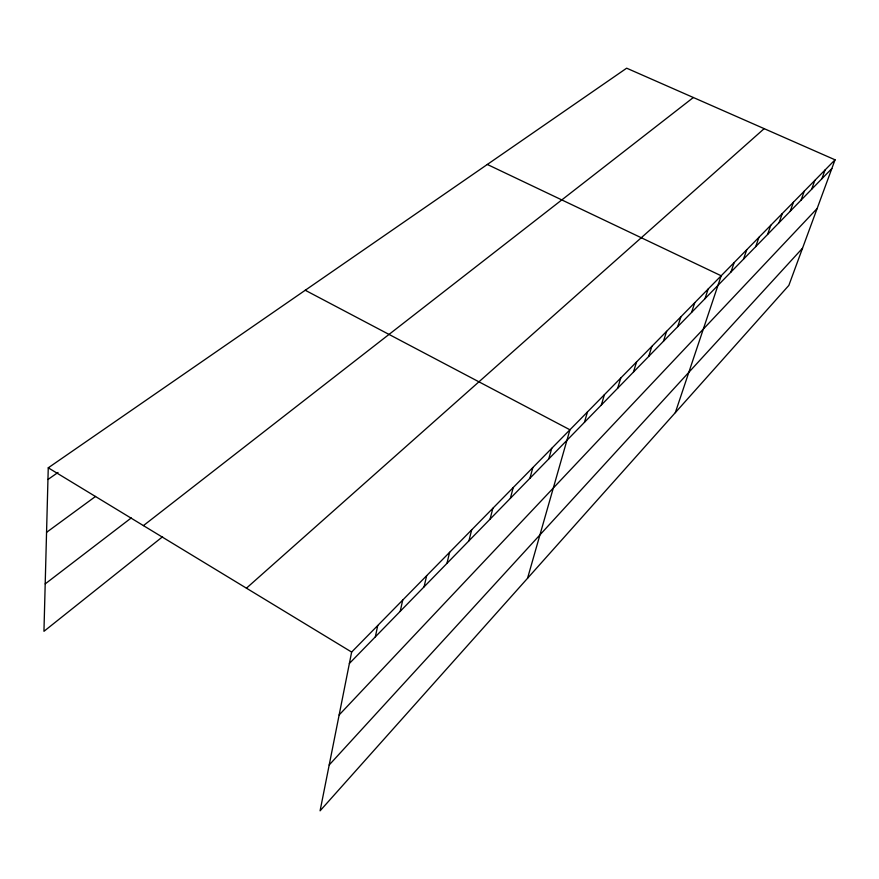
<?xml version="1.0" encoding="UTF-8"?>
<svg xmlns="http://www.w3.org/2000/svg" width="879" height="879" viewBox="0 0 879 879"><rect width="100%" height="100%" fill="white"/><g stroke="black" fill="none" stroke-linecap="round" stroke-linejoin="round"><path stroke-width="1.32" d="M835.05 159.813L351.644 652.075L320.088 810.812L788.848 285.4L835.05 159.813L626.661 68.188L48.257 467.815L43.95 631.32L162.571 536.761M375.344 636.835L377.728 625.507M400.231 611.312L402.714 600.06M424.074 586.842L426.656 575.679M446.961 563.362L449.619 552.298M468.946 540.816L471.671 529.839M490.064 519.148L492.866 508.26M510.38 498.305L513.237 487.515M529.938 478.253L532.85 467.551M548.771 458.926L551.737 448.312M527.554 578.272L569.933 429.787L305.233 290.257M584.447 422.338L587.48 411.91M601.346 404.988L604.411 394.671M617.673 388.243L620.772 378.014M633.44 372.07L636.572 361.928M648.702 356.424L651.844 346.37M663.447 341.283L666.612 331.328M677.731 326.625L680.917 316.77M691.564 312.441L694.762 302.673M704.969 298.695L708.177 289.015M675.325 412.647L721.176 275.775L487.318 164.461M730.943 272.05L734.163 262.557M743.524 259.14L746.743 249.735M755.72 246.625L758.951 237.308M767.565 234.484L770.795 225.255M779.058 222.684L782.288 213.542M790.221 211.235L793.451 202.181M801.066 200.104L804.296 191.139M811.614 189.293L814.833 180.404M821.865 178.778L825.084 169.966M329.196 764.972L802.538 248.186M339.14 714.957L817.151 208.488M349.37 663.48L831.842 168.548M246.439 588.172L764.17 128.653M143.42 525.609L693.344 97.514M45.203 583.887L131.246 517.94M46.565 532.344L95.569 496.426M47.949 479.494L58.014 472.462M48.257 467.815L351.644 652.075"/></g></svg>
